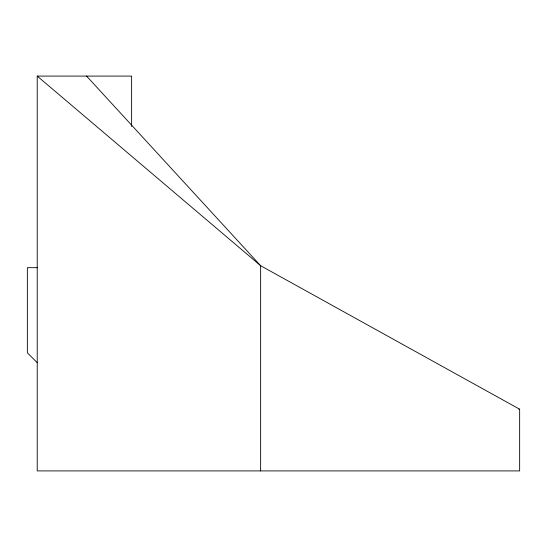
<?xml version="1.0" encoding="UTF-8"?>
<svg xmlns="http://www.w3.org/2000/svg" width="547" height="547" viewBox="0 0 547 547"><rect width="100%" height="100%" fill="white"/><g stroke="black" fill="none" stroke-linecap="round" stroke-linejoin="round"><path stroke-width="0.82" d="M37.223 76.088L260.632 265.712L519.65 409.224L519.65 470.912L37.223 470.912L37.223 76.088L131.622 76.088L131.622 126.494M37.223 267.681L27.35 267.681L27.35 352.815L37.223 362.688M518.802 409.224L519.65 409.224M86.576 76.088L260.632 265.712L260.632 470.912"/></g></svg>
